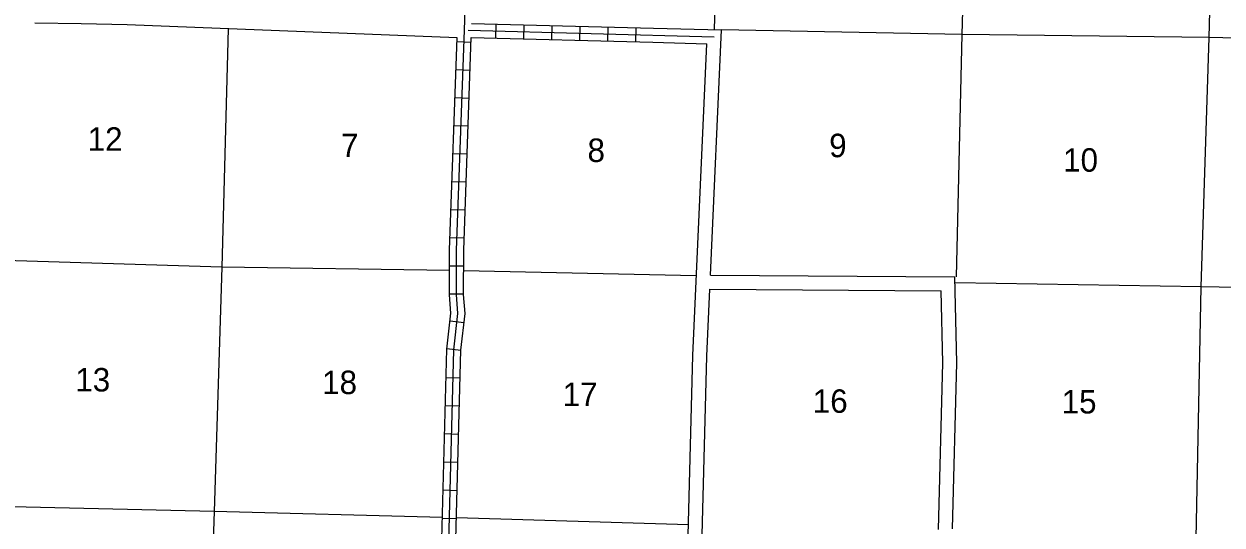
# Model space of a CAD drawing. Extents: x 703407 to 1180070, y 15808027 to 16218648.
# Drawn here: x 1029418 to 1054943, y 15942877 to 15953553 of the extents above; entities that cross this region are included whole.
import ezdxf

# ---------------------------------------------------------------- set-up
doc = ezdxf.new("R2010")
doc.units = 0
for name, color, linetype in [('L10', 7, 'Continuous'), ('L11', 7, 'Continuous'), ('L13', 7, 'Continuous'), ('L14', 7, 'Continuous'), ('L8', 7, 'Continuous')]:
    doc.layers.add(name, color=color, linetype=linetype)

msp = doc.modelspace()

# ---------------------------------------------------------------- linework, layer by layer
at = {"layer": 'L10'}
for p, q in [((1042828, 15953462), (1044276, 15953424)), ((1044043, 15948202), (1044276, 15953424)), ((1042818, 15953162), (1043963, 15953132))]:
    msp.add_line(p, q, dxfattribs=at)
for points in [[(1043384, 15935545), (1043666, 15946488), (1043963, 15953132)], [(1043678, 15935316), (1043966, 15946477), (1044030, 15947902)]]:
    msp.add_lwpolyline(points, dxfattribs=at)
at = {"layer": 'L11'}
for p, q in [((1044043, 15948202), (1049253, 15948168)), ((1044030, 15947902), (1048959, 15947870))]:
    msp.add_line(p, q, dxfattribs=at)
for points in [[(1038644, 15953255), (1031619, 15953535), (1030638, 15953554), (1029648, 15953571)], [(1049200, 15942799), (1049294, 15946335), (1049253, 15948168)], [(1048900, 15942779), (1048993, 15946335), (1048959, 15947870)]]:
    msp.add_lwpolyline(points, dxfattribs=at)
at = {"layer": 'L13'}
for p, q in [((1043742, 15948185), (1038785, 15948294)), ((1043573, 15942882), (1038633, 15943029))]:
    msp.add_line(p, q, dxfattribs=at)
for points in [[(1054385, 15942234), (1054497, 15947951), (1054668, 15953265), (1054805, 15958538), (1054935, 15963565)], [(1049286, 15948168), (1049403, 15953329), (1049557, 15958635), (1049650, 15963390)], [(1044266, 15958631), (1044123, 15953428)], [(1033767, 15953450), (1033635, 15948372), (1033467, 15943167), (1033290, 15937918)], [(1064969, 15952983), (1059898, 15953134), (1054668, 15953265), (1049403, 15953329), (1044276, 15953425)], [(1038485, 15948299), (1033635, 15948372), (1028317, 15948538)], [(1058751, 15947871), (1054497, 15947951), (1049256, 15948039)], [(1038333, 15943037), (1033467, 15943167), (1028222, 15943290)]]:
    msp.add_lwpolyline(points, dxfattribs=at)
at = {"layer": 'L8'}
for p, q in [((1038955, 15953565), (1042828, 15953462)), ((1038881, 15953417), (1044119, 15953278)), ((1039473, 15953252), (1039481, 15953550)), ((1040069, 15953236), (1040077, 15953534)), ((1040666, 15953220), (1040674, 15953519)), ((1041262, 15953205), (1041270, 15953503)), ((1041859, 15953189), (1041867, 15953487)), ((1042455, 15953173), (1042463, 15953471)), ((1038940, 15953161), (1038642, 15953171)), ((1038945, 15953265), (1042818, 15953162)), ((1038919, 15952564), (1038621, 15952575)), ((1038899, 15951968), (1038600, 15951979)), ((1038878, 15951372), (1038579, 15951382)), ((1038857, 15950776), (1038558, 15950786)), ((1038836, 15950179), (1038537, 15950190)), ((1038815, 15949583), (1038516, 15949594)), ((1038794, 15948987), (1038496, 15948997)), ((1038784, 15948395), (1038486, 15948396)), ((1038783, 15947799), (1038485, 15947799)), ((1038792, 15947188), (1038496, 15947222)), ((1038195, 15937753), (1038426, 15946623)), ((1038724, 15946595), (1038428, 15946629)), ((1038494, 15937723), (1038726, 15946602)), ((1038709, 15946008), (1038411, 15946016)), ((1038694, 15945409), (1038396, 15945416)), ((1038678, 15944809), (1038380, 15944817)), ((1038662, 15944209), (1038364, 15944217)), ((1038647, 15943609), (1038349, 15943617)), ((1038631, 15943009), (1038333, 15943017))]:
    msp.add_line(p, q, dxfattribs=at)
for points in [[(1038576, 15946612), (1038664, 15947385), (1038634, 15947786), (1038636, 15948736), (1038800, 15953417), (1038974, 15958706), (1039072, 15963414), (1039159, 15964420), (1039134, 15965304), (1039192, 15967979), (1039251, 15969470), (1039384, 15974516)], [(1038426, 15946623), (1038514, 15947388), (1038484, 15947780), (1038486, 15948739), (1038644, 15953255)], [(1038726, 15946602), (1038815, 15947382), (1038784, 15947792), (1038786, 15948734), (1038945, 15953265)], [(1038255, 15935116), (1038341, 15937598), (1038576, 15946612)]]:
    msp.add_lwpolyline(points, dxfattribs=at)

# ---------------------------------------------------------------- texts
at = {"layer": 'L14'}
for s, p in [('12', (1030774, 15950851)), ('7', (1036173, 15950715)), ('8', (1041424, 15950612)), ('9', (1046573, 15950714)), ('10', (1051557, 15950405)), ('13', (1030511, 15945723)), ('18', (1035770, 15945667)), ('17', (1040894, 15945412)), ('16', (1046223, 15945268)), ('15', (1051525, 15945254))]:
    msp.add_text(s, height=500, rotation=359.9992, dxfattribs=at).set_placement(p)

doc.saveas('drawing.dxf')
